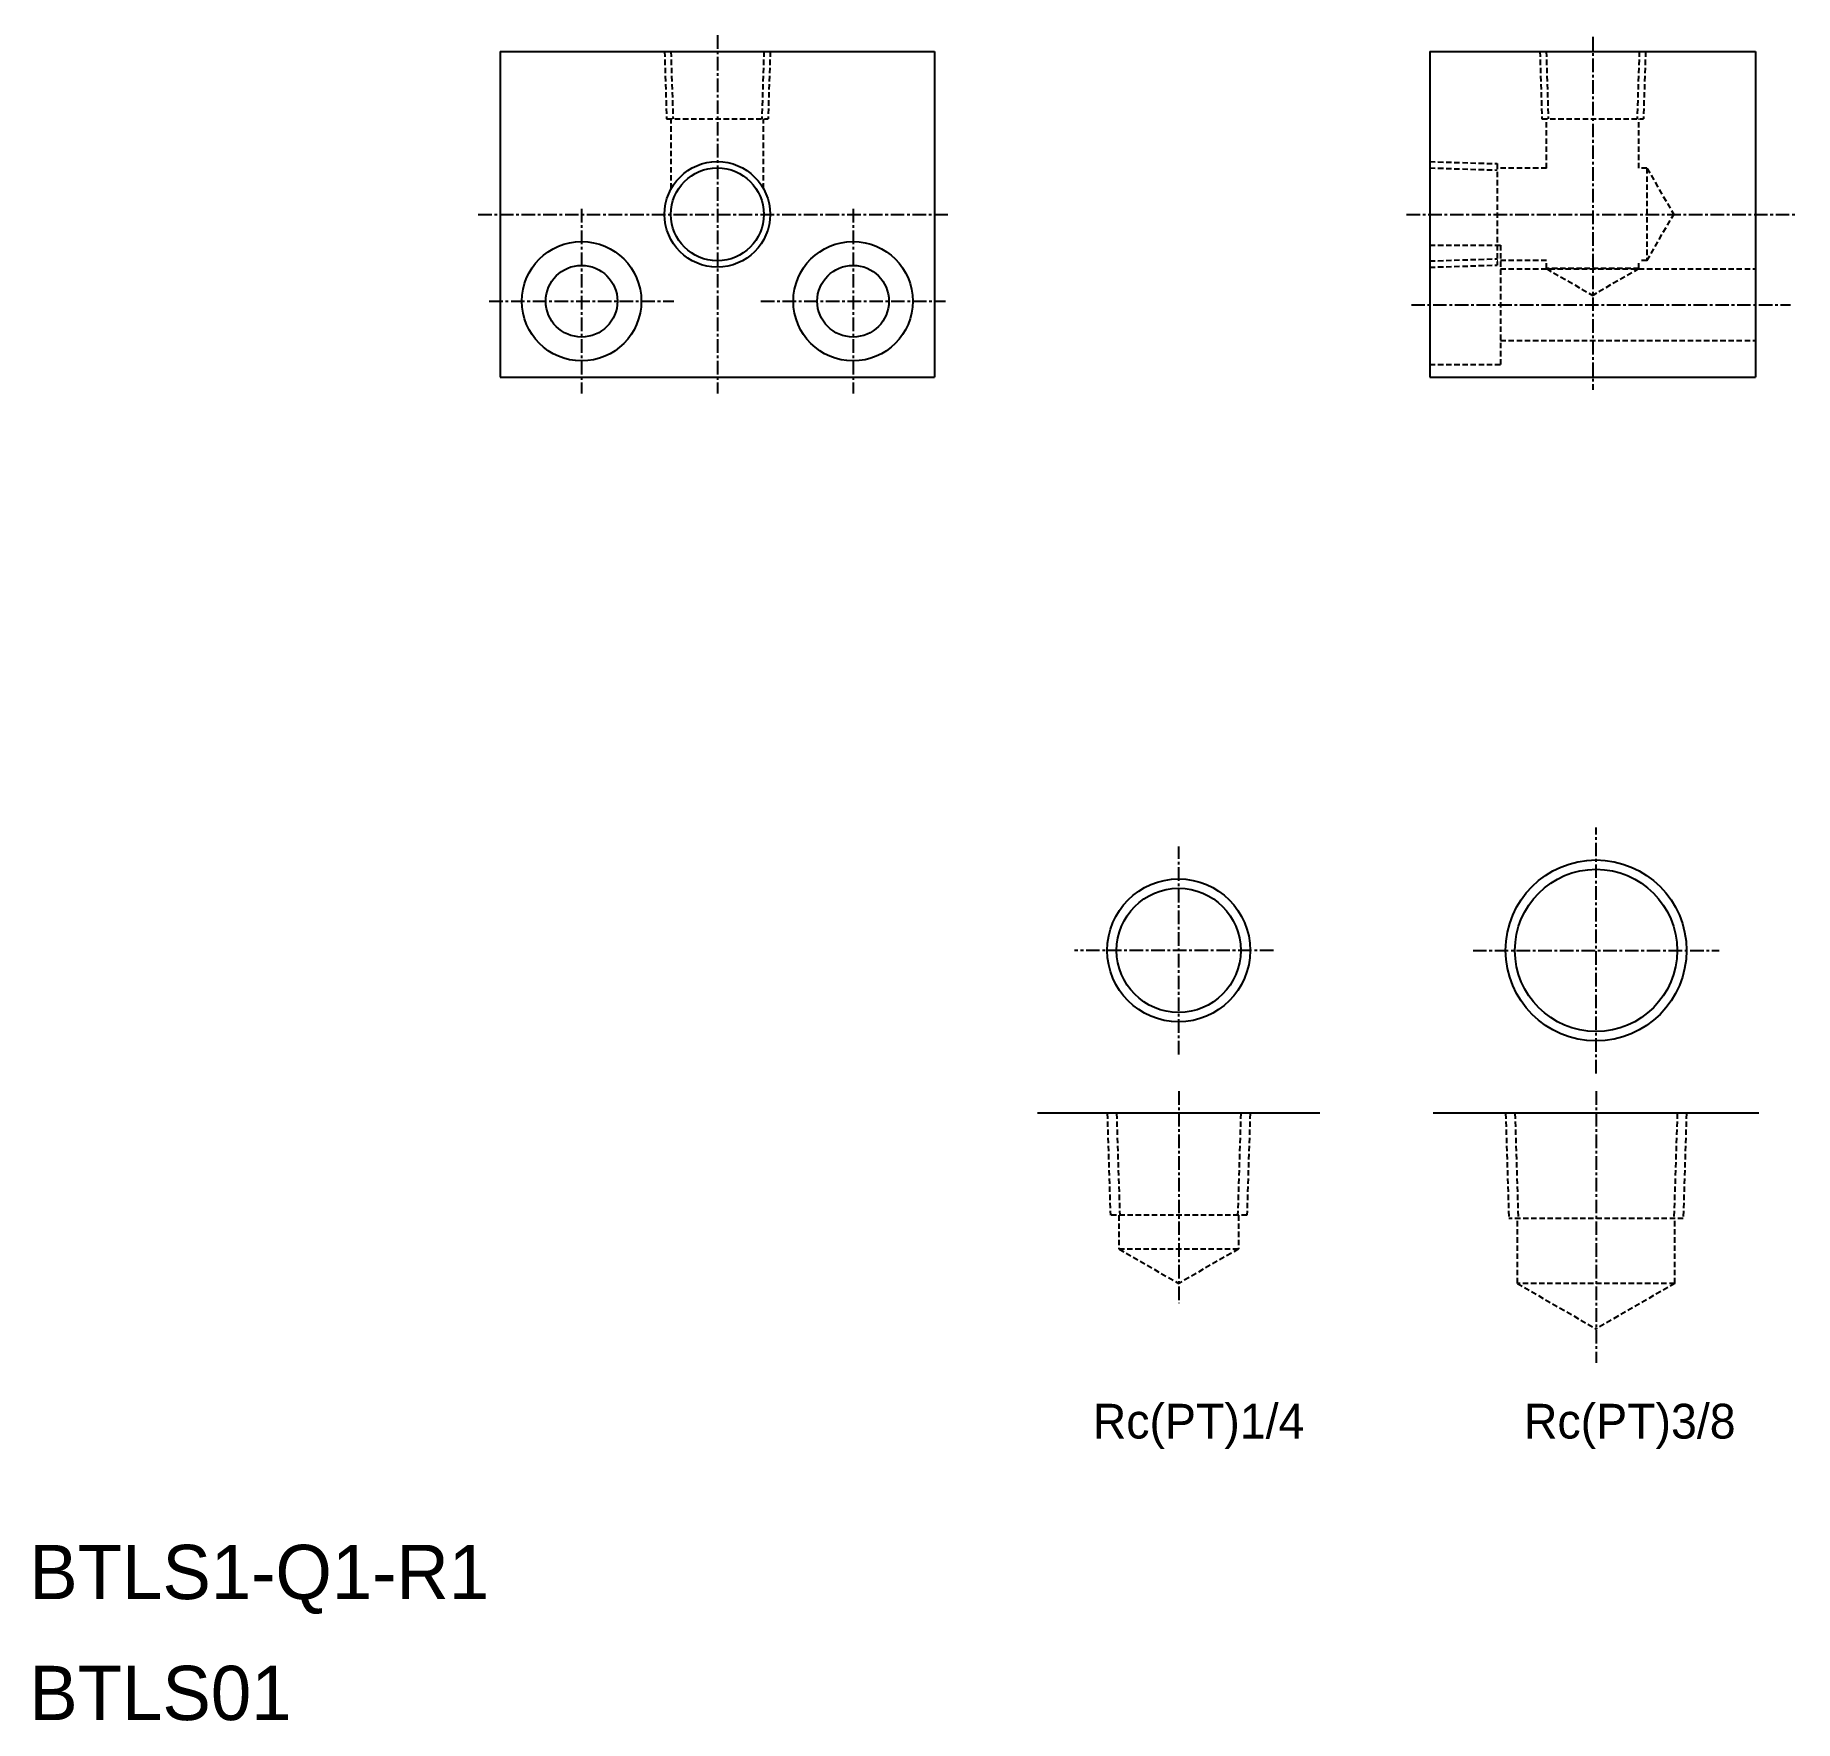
# Model space of a CAD drawing. Extents: x 121 to 283, y 344 to 499.
import ezdxf
from ezdxf.enums import TextEntityAlignment as Align

# ---------------------------------------------------------------- set-up
doc = ezdxf.new("R2010")
doc.units = 0
doc.linetypes.add('CENTER', pattern=[2, 1.25, -0.25, 0.25, -0.25])
doc.linetypes.add('DASHED', pattern=[0.75, 0.5, -0.25])
doc.layers.get('0').update_dxf_attribs({"linetype": 'CONTINUOUS'})
doc.layers.add('CENTER', color=1, linetype='CENTER')

msp = doc.modelspace()

# ---------------------------------------------------------------- linework, layer by layer
at = {"color": 7, "linetype": 'CONTINUOUS'}
for p, q in [((163.35, 497.78), (203.35, 497.78)), ((163.35, 497.78), (163.35, 467.78)), ((203.35, 497.78), (203.35, 467.78)), ((248.97, 497.78), (278.97, 497.78)), ((248.97, 497.78), (248.97, 467.78)), ((278.97, 497.78), (278.97, 467.78)), ((163.35, 467.78), (203.35, 467.78)), ((248.97, 467.78), (278.97, 467.78)), ((238.84, 399.99), (212.84, 399.99)), ((279.28, 399.99), (249.28, 399.99))]:
    msp.add_line(p, q, dxfattribs=at)
at = {"color": 3, "linetype": 'DASHED'}
for p, q in [((178.49, 497.78), (178.68, 491.58)), ((179.07, 497.78), (179.27, 491.58)), ((187.64, 497.78), (187.44, 491.58)), ((188.22, 497.78), (188.02, 491.58)), ((259.11, 497.78), (259.3, 491.58)), ((259.69, 497.78), (259.88, 491.58)), ((268.26, 497.78), (268.06, 491.58)), ((268.84, 497.78), (268.64, 491.58)), ((178.68, 491.58), (188.02, 491.58)), ((179.1, 485.14), (179.1, 491.58)), ((187.6, 485.14), (187.6, 491.58)), ((259.3, 491.58), (268.64, 491.58)), ((259.72, 487.03), (259.72, 491.58)), ((268.22, 487.03), (268.22, 491.58)), ((248.97, 487.64), (255.17, 487.45)), ((248.97, 487.06), (255.17, 486.86)), ((255.17, 487.45), (255.17, 478.11)), ((259.72, 487.03), (255.17, 487.03)), ((268.97, 487.03), (268.22, 487.03)), ((268.97, 487.03), (268.97, 478.53)), ((268.97, 487.03), (271.43, 482.78)), ((268.97, 478.53), (271.43, 482.78)), ((248.97, 479.95), (255.47, 479.95)), ((255.47, 479.95), (255.47, 468.95)), ((248.97, 478.49), (255.17, 478.69)), ((248.97, 477.91), (255.17, 478.11)), ((259.72, 478.53), (255.17, 478.53)), ((259.72, 477.78), (259.72, 478.53)), ((268.22, 477.78), (268.22, 478.53)), ((268.97, 478.53), (268.22, 478.53)), ((255.47, 477.75), (278.97, 477.75)), ((268.22, 477.78), (259.72, 477.78)), ((259.72, 477.78), (263.97, 475.32)), ((268.22, 477.78), (263.97, 475.32)), ((255.47, 471.15), (278.97, 471.15)), ((248.97, 468.95), (255.47, 468.95)), ((219.26, 399.99), (219.55, 390.59)), ((220.12, 399.99), (220.41, 390.59)), ((231.56, 399.99), (231.27, 390.59)), ((232.42, 399.99), (232.12, 390.59)), ((255.95, 399.99), (256.25, 390.29)), ((256.81, 399.99), (257.11, 390.29)), ((271.76, 399.99), (271.45, 390.29)), ((272.61, 399.99), (272.31, 390.29)), ((232.12, 390.59), (219.55, 390.59)), ((220.34, 390.59), (220.34, 387.49)), ((231.34, 390.59), (231.34, 387.49)), ((272.31, 390.29), (256.25, 390.29)), ((257.03, 384.32), (257.03, 390.29)), ((271.53, 384.32), (271.53, 390.29)), ((220.34, 387.49), (231.34, 387.49)), ((220.34, 387.49), (225.84, 384.32)), ((231.34, 387.49), (225.84, 384.32)), ((271.53, 384.32), (257.03, 384.32)), ((257.03, 384.32), (264.28, 380.13)), ((271.53, 384.32), (264.28, 380.13))]:
    msp.add_line(p, q, dxfattribs=at)
for p, q in [((225.84, 399.99), (225.84, 399.99)), ((232.34, 399.99), (232.34, 399.99))]:
    msp.add_line(p, q)
at = {"color": 3, "linetype": 'CONTINUOUS'}
for centre, radius in [((183.35, 482.78), 4.86), ((264.28, 414.99), 8.33), ((225.84, 414.99), 6.58)]:
    msp.add_circle(centre, radius, dxfattribs=at)
at = {"color": 7, "linetype": 'CONTINUOUS'}
for centre, radius in [((183.35, 482.78), 4.28), ((170.85, 474.78), 5.5), ((195.85, 474.78), 5.5), ((170.85, 474.78), 3.3), ((195.85, 474.78), 3.3), ((264.28, 414.99), 7.47), ((225.84, 414.99), 5.72)]:
    msp.add_circle(centre, radius, dxfattribs=at)
at = {"layer": 'CENTER', "color": 1, "linetype": 'CENTER'}
for p, q in [((183.35, 499.28), (183.35, 466.28)), ((263.97, 499.13), (263.97, 466.61)), ((170.85, 483.28), (170.85, 466.28)), ((195.85, 483.28), (195.85, 466.28)), ((161.32, 482.78), (204.64, 482.78)), ((246.83, 482.78), (282.59, 482.78)), ((162.35, 474.78), (179.35, 474.78)), ((187.35, 474.78), (204.35, 474.78)), ((247.27, 474.45), (282.18, 474.45)), ((264.28, 403.66), (264.28, 426.32)), ((225.84, 405.41), (225.84, 424.57)), ((234.56, 414.99), (216.26, 414.99)), ((252.95, 414.99), (275.61, 414.99)), ((225.84, 402.03), (225.84, 382.49)), ((264.28, 402.03), (264.28, 377))]:
    msp.add_line(p, q, dxfattribs=at)

# ---------------------------------------------------------------- texts
at = {"color": 7, "linetype": 'CONTINUOUS'}
for s, p in [('Rc(PT)1/4', (237.42, 371.63)), ('Rc(PT)3/8', (277.13, 371.63))]:
    msp.add_text(s, height=3.2, dxfattribs=at).set_placement(p, align=Align.MIDDLE_RIGHT)
for s, p in [('BTLS1-Q1-R1', (119.98, 355.24)), ('BTLS01', (119.98, 344.1))]:
    msp.add_text(s, height=5, dxfattribs=at).set_placement(p)

doc.saveas('drawing.dxf')
